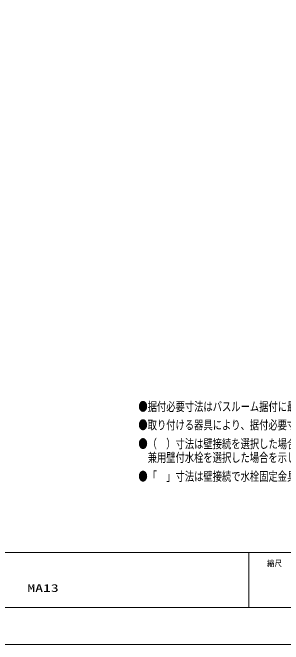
# Model space of a CAD drawing. Units: millimetres on the paper. Extents: x -305 to 305, y -152 to 152.
# Drawn here: x -60.2 to 13.3, y -148.5 to 23.5 of the extents above; entities that cross this region are included whole.
import ezdxf
from ezdxf.enums import TextEntityAlignment as Align

# ---------------------------------------------------------------- set-up
doc = ezdxf.new("R2010")
doc.units = ezdxf.units.MM
for name, color, linetype, lineweight in [('0-0_0', 7, 'Continuous', 9), ('0-2_1図面枠', 7, 'Continuous', 9), ('0-3_図面枠', 3, 'Continuous', 9), ('0-4_DEFPOINTS', 7, 'Continuous', 9)]:
    doc.layers.add(name, color=color, linetype=linetype, lineweight=lineweight)
doc.styles.add('ＭＳ ゴシック', font='')
doc.styles.get('ＭＳ ゴシック').set_extended_font_data('MS Gothic')

msp = doc.modelspace()

# ---------------------------------------------------------------- linework, layer by layer
at = {"layer": '0-0_0'}
msp.add_line((3.983, -123.498), (3.983, -138.498), dxfattribs=at)
at = {"layer": '0-3_図面枠'}
msp.add_line((-291.017, -123.498), (108.983, -123.498), dxfattribs=at)
msp.add_lwpolyline([(-291.017, -138.498), (108.983, -138.498), (108.983, 138.502), (-291.017, 138.502)], close=True, dxfattribs=at)
at = {"layer": '0-4_DEFPOINTS'}
msp.add_line((118.983, -148.498), (-301.017, -148.498), dxfattribs=at)

# ---------------------------------------------------------------- texts
at = {"layer": '0-0_0', "color": 4, "style": 'ＭＳ ゴシック', "width": 0.75}
for s, p in [('●据付必要寸法はバスルーム据付に最低限必要な寸法ですので、必ず確保してください。', (-26.057, -85.706)), ('●取り付ける器具により、据付必要寸法は異なります。', (-26.057, -90.706)), ('●（\u3000）寸法は壁接続を選択した場合と、浴槽下接続で浴槽側壁付水栓または', (-26.057, -95.833)), ('\u3000兼用壁付水栓を選択した場合を示します。', (-26.057, -99.579)), ('●「\u3000」寸法は壁接続で水栓固定金具（ストレート仕様）の場合を示す。', (-26.057, -104.706))]:
    msp.add_text(s, height=2.405, dxfattribs=at).set_placement(p, align=Align.BOTTOM_LEFT)
at = {"layer": '0-2_1図面枠', "style": 'ＭＳ ゴシック'}
for s, height, width, p in [('縮尺', 1.628, 0.9, (8.896, -127.769)), ('MA13', 2.089, 1.5, (-56.239, -134.835))]:
    msp.add_text(s, height=height, dxfattribs=dict(at, width=width)).set_placement(p, align=Align.BOTTOM_LEFT)

doc.saveas('drawing.dxf')
